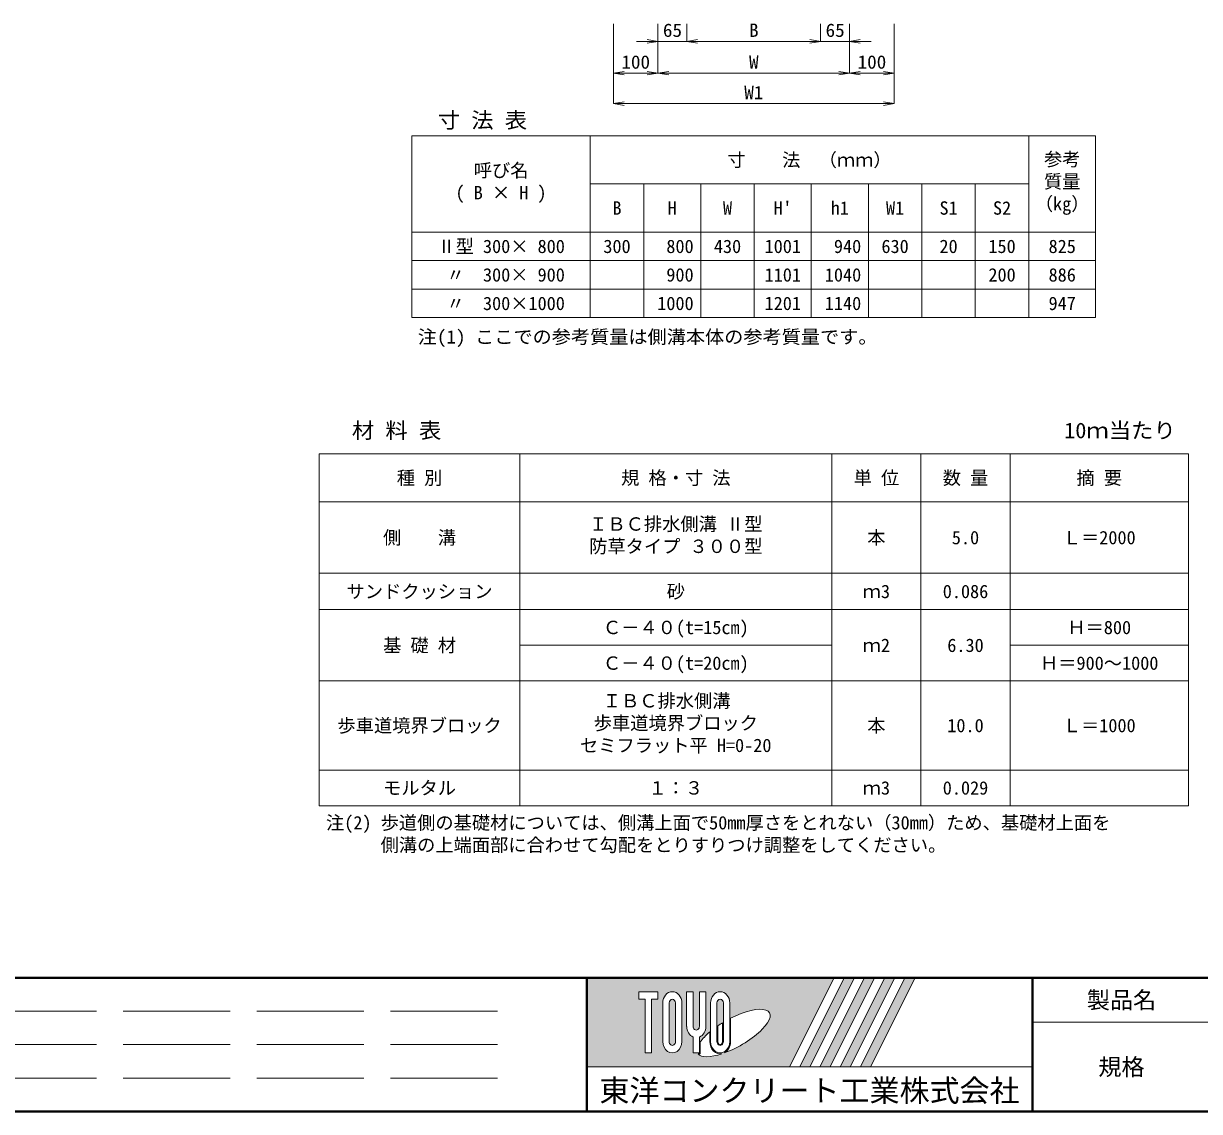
# Model space of a CAD drawing. Units: millimetres at full size. Extents: x 164402 to 209100, y 872507 to 885397.
# Drawn here: x 203362 to 206000, y 872707 to 875148 of the extents above; entities that cross this region are included whole.
import ezdxf
from ezdxf.enums import TextEntityAlignment as Align

# ---------------------------------------------------------------- set-up
doc = ezdxf.new("R2010")
doc.units = ezdxf.units.MM
doc.header["$LTSCALE"] = 40
doc.linetypes.add('DASHED', pattern=[7.5, 6, -1.5])
for name, color, linetype, lineweight in [('0_2', 7, 'Continuous', 13), ('Defpoints_3', 8, 'Continuous', 0), ('図枠', 7, 'Continuous', 5), ('寸法線', 7, 'Continuous', 13), ('寸法表', 30, 'Continuous', 13), ('補助線', 8, 'Continuous', 13)]:
    doc.layers.add(name, color=color, linetype=linetype, lineweight=lineweight)
doc.layers.add('文字', color=7, linetype='Continuous')
doc.styles.add('ＭＳ ゴシック', font='')
doc.styles.add('ＭＳ 明朝', font='')
doc.styles.get('ＭＳ ゴシック').set_extended_font_data('MS Gothic')
doc.styles.get('ＭＳ 明朝').set_extended_font_data('MS Mincho')

# ---------------------------------------------------------------- blocks, each defined once
blk = doc.blocks.new('open_arrow')
at = {"color": 0, "linetype": 'Continuous', "lineweight": -2}
blk.add_lwpolyline([(7.5, 1.25), (0, 0), (7.5, -1.25)], dxfattribs=at)

msp = doc.modelspace()

# ---------------------------------------------------------------- hatches: boundary and pattern name
at = {"layer": '図枠'}
h = msp.add_hatch(color=256, dxfattribs=at)
h.paths.add_polyline_path([(204625.43, 873007.22), (204625.43, 872807.22), (205080.75, 872807.22), (205180.75, 873007.22)])
edge = h.paths.add_edge_path(flags=16)
edge.add_ellipse((204954.88, 872883.38), major_axis=(80.81, 45.23), ratio=0.3471473, start_angle=-144.31122, end_angle=72.1899, ccw=False)
edge.add_ellipse((204924.96, 872863.85), major_axis=(0, 27.5), ratio=0.8463542, start_angle=-160.70346, end_angle=-90)
edge.add_line((204948.23, 872863.85), (204948.23, 872916.28))
edge = h.paths.add_edge_path(flags=16)
edge.add_ellipse((204924.96, 872950.58), major_axis=(0, 25.38), ratio=0.8463542, start_angle=-90, end_angle=90, ccw=False)
edge.add_line((204946.44, 872950.58), (204946.44, 872863.85))
edge.add_ellipse((204924.96, 872863.85), major_axis=(0, 25.38), ratio=0.8463542, start_angle=90, end_angle=-90, ccw=False)
edge.add_line((204903.47, 872863.85), (204903.47, 872950.58))
edge = h.paths.add_edge_path(flags=16)
edge.add_line((204932.12, 872950.58), (204932.12, 872863.85))
edge.add_ellipse((204924.96, 872863.85), major_axis=(0, 8.46), ratio=0.8463542, start_angle=90, end_angle=-90, ccw=False)
edge.add_line((204917.8, 872863.85), (204917.8, 872950.58))
edge.add_ellipse((204924.96, 872950.58), major_axis=(0, 8.46), ratio=0.8463542, start_angle=-90, end_angle=90, ccw=False)
edge = h.paths.add_edge_path(flags=16)
edge.add_line((204930.33, 872906.25), (204930.33, 872863.85))
edge.add_ellipse((204924.96, 872863.85), major_axis=(0, 6.35), ratio=0.8463542, start_angle=90, end_angle=-90, ccw=False)
edge.add_line((204919.59, 872863.85), (204919.59, 872899.31))
edge.add_ellipse((204954.88, 872883.38), major_axis=(80.81, 45.23), ratio=0.3471473, start_angle=107.79174, end_angle=126.47132, ccw=False)
edge = h.paths.add_edge_path(flags=16)
edge.add_ellipse((204871.25, 872898.23), major_axis=(0, 25.38), ratio=0.8463542, start_angle=-163.34117, end_angle=-90, ccw=False)
edge.add_line((204878.41, 872874.3), (204878.41, 872838.47))
edge.add_line((204878.41, 872838.47), (204864.09, 872838.47))
edge.add_line((204864.09, 872838.47), (204864.09, 872874.3))
edge.add_ellipse((204871.25, 872898.23), major_axis=(0, 25.38), ratio=0.8463542, start_angle=90, end_angle=163.34117, ccw=False)
edge.add_line((204849.76, 872898.23), (204849.76, 872975.97))
edge.add_line((204849.76, 872975.97), (204864.09, 872975.97))
edge.add_line((204864.09, 872975.97), (204864.09, 872898.23))
edge.add_ellipse((204871.25, 872898.23), major_axis=(0, 8.46), ratio=0.8463542, start_angle=90, end_angle=-90)
edge.add_line((204878.41, 872898.23), (204878.41, 872975.97))
edge.add_line((204878.41, 872975.97), (204892.73, 872975.97))
edge.add_line((204892.73, 872975.97), (204892.73, 872898.23))
edge = h.paths.add_edge_path(flags=16)
edge.add_line((204901.68, 872885.75), (204901.68, 872863.85))
edge.add_ellipse((204924.96, 872863.85), major_axis=(0, 27.5), ratio=0.8463542, start_angle=90, end_angle=-171.54427)
edge.add_ellipse((204954.88, 872883.38), major_axis=(80.81, 45.23), ratio=0.3471473, start_angle=-178.64954, end_angle=-148.29244, ccw=False)
edge.add_line((204875.32, 872836.35), (204880.2, 872836.35))
edge.add_line((204880.2, 872836.35), (204880.2, 872863.17))
edge.add_ellipse((204954.88, 872883.38), major_axis=(80.81, 45.23), ratio=0.3471473, start_angle=148.21912, end_angle=165.90812, ccw=False)
edge = h.paths.add_edge_path(flags=16)
edge.add_ellipse((204817.54, 872950.58), major_axis=(0, 25.38), ratio=0.8463542, start_angle=-90, end_angle=90, ccw=False)
edge.add_line((204839.02, 872950.58), (204839.02, 872863.85))
edge.add_ellipse((204817.54, 872863.85), major_axis=(0, 25.38), ratio=0.8463542, start_angle=90, end_angle=-90, ccw=False)
edge.add_line((204796.05, 872863.85), (204796.05, 872950.58))
edge = h.paths.add_edge_path(flags=16)
edge.add_line((204824.7, 872950.58), (204824.7, 872863.85))
edge.add_ellipse((204817.54, 872863.85), major_axis=(0, 8.46), ratio=0.8463542, start_angle=90, end_angle=-90, ccw=False)
edge.add_line((204810.38, 872863.85), (204810.38, 872950.58))
edge.add_ellipse((204817.54, 872950.58), major_axis=(0, 8.46), ratio=0.8463542, start_angle=-90, end_angle=90, ccw=False)
h.paths.add_polyline_path([(204785.31, 872975.97), (204785.31, 872959.05), (204770.99, 872959.05), (204770.99, 872838.47), (204756.66, 872838.47), (204756.66, 872959.05), (204742.34, 872959.05), (204742.34, 872975.97)], flags=16)
for points in [[(205103.43, 872807.22), (205126.12, 872807.22), (205226.12, 873007.22), (205203.43, 873007.22)], [(205271.5, 873007.22), (205248.81, 873007.22), (205148.81, 872807.22), (205171.5, 872807.22)], [(205316.87, 873007.22), (205294.18, 873007.22), (205194.18, 872807.22), (205216.87, 872807.22)], [(205362.25, 873007.22), (205339.56, 873007.22), (205239.56, 872807.22), (205262.25, 872807.22)]]:
    msp.add_hatch(color=256, dxfattribs=at).paths.add_polyline_path(points)

# ---------------------------------------------------------------- linework, layer by layer
at = {"layer": 'Defpoints_3'}
for p, q in [((204633.43, 874616.09), (204753.43, 874616.09)), ((204881.43, 874616.09), (205001.43, 874616.09)), ((205257.43, 874616.09), (205497.43, 874616.09)), ((204633.43, 874552.09), (204753.43, 874552.09)), ((204881.43, 874552.09), (205001.43, 874552.09)), ((205257.43, 874552.09), (205617.43, 874552.09))]:
    msp.add_line(p, q, dxfattribs=at)
at = {"layer": '図枠', "lineweight": 40}
for p, q in [((201100.43, 873007.22), (208900.43, 873007.22)), ((204625.43, 872707.22), (204625.43, 873007.22)), ((205625.43, 872707.22), (205625.43, 873007.22)), ((201100.43, 872707.22), (208900.43, 872707.22))]:
    msp.add_line(p, q, dxfattribs=at)
at = {"layer": '図枠'}
for p, q in [((204625.43, 873007.22), (205180.75, 873007.22)), ((205180.75, 873007.22), (205080.75, 872807.22)), ((205203.43, 873007.22), (205103.43, 872807.22)), ((205226.12, 873007.22), (205126.12, 872807.22)), ((205248.81, 873007.22), (205148.81, 872807.22)), ((205271.5, 873007.22), (205171.5, 872807.22)), ((205294.18, 873007.22), (205194.18, 872807.22)), ((205203.43, 873007.22), (205226.12, 873007.22)), ((205316.87, 873007.22), (205216.87, 872807.22)), ((205339.56, 873007.22), (205239.56, 872807.22)), ((205248.81, 873007.22), (205271.5, 873007.22)), ((205362.25, 873007.22), (205262.25, 872807.22)), ((205294.18, 873007.22), (205316.87, 873007.22)), ((205339.56, 873007.22), (205362.25, 873007.22)), ((204742.34, 872975.97), (204742.34, 872959.05)), ((204742.34, 872975.97), (204785.31, 872975.97)), ((204785.31, 872975.97), (204785.31, 872959.05)), ((204849.76, 872975.97), (204864.09, 872975.97)), ((204849.76, 872898.23), (204849.76, 872975.97)), ((204864.09, 872975.97), (204864.09, 872898.23)), ((204878.41, 872975.97), (204892.73, 872975.97)), ((204878.41, 872898.23), (204878.41, 872975.97)), ((204892.73, 872975.97), (204892.73, 872898.23)), ((204756.66, 872959.05), (204742.34, 872959.05)), ((204756.66, 872959.05), (204756.66, 872838.47)), ((204770.99, 872959.05), (204770.99, 872838.47)), ((204785.31, 872959.05), (204770.99, 872959.05)), ((204796.05, 872950.58), (204796.05, 872863.85)), ((204810.38, 872863.85), (204810.38, 872950.58)), ((204824.7, 872950.58), (204824.7, 872863.85)), ((204839.02, 872863.85), (204839.02, 872950.58)), ((204903.47, 872950.58), (204903.47, 872863.85)), ((204917.8, 872863.85), (204917.8, 872950.58)), ((204932.12, 872950.58), (204932.12, 872863.85)), ((204946.44, 872863.85), (204946.44, 872950.58)), ((204919.59, 872863.85), (204919.59, 872899.31)), ((204930.33, 872906.25), (204930.33, 872863.85)), ((204948.23, 872863.85), (204948.23, 872916.28)), ((204864.09, 872874.3), (204864.09, 872838.47)), ((204878.41, 872874.3), (204878.41, 872838.47)), ((204901.68, 872885.75), (204901.68, 872863.85)), ((204880.2, 872863.17), (204880.2, 872836.35)), ((204770.99, 872838.47), (204756.66, 872838.47)), ((204878.41, 872838.47), (204864.09, 872838.47)), ((204875.32, 872836.35), (204880.2, 872836.35)), ((204625.43, 872807.22), (205080.75, 872807.22)), ((205103.43, 872807.22), (205126.12, 872807.22)), ((205148.81, 872807.22), (205171.5, 872807.22)), ((205194.18, 872807.22), (205216.87, 872807.22)), ((205239.56, 872807.22), (205262.25, 872807.22))]:
    msp.add_line(p, q, dxfattribs=at)
at = {"layer": '図枠', "linetype": 'DASHED', "lineweight": 9}
for p, q in [((204425.43, 872932.22), (201300.43, 872932.22)), ((204425.43, 872857.22), (201300.43, 872857.22)), ((204425.43, 872782.22), (201300.43, 872782.22))]:
    msp.add_line(p, q, dxfattribs=at)
at = {"layer": '図枠', "lineweight": 13}
msp.add_line((208900.43, 872907.22), (205625.43, 872907.22), dxfattribs=at)
at = {"layer": '図枠'}
for centre, major_axis, ratio, start_param, end_param in [((204817.54, 872950.58), (0, 25.38), 0.846354, 4.712389, 7.8539816), ((204924.96, 872950.58), (0, 25.38), 0.846354, 4.712389, 7.8539816), ((204817.54, 872950.58), (0, 8.46), 0.846354, 4.712389, 7.8539816), ((204924.96, 872950.58), (0, 8.46), 0.846354, 4.712389, 7.8539816), ((204954.88, 872883.38), (80.81, 45.23), 0.347147, 4.2621853, 7.7429163), ((204871.25, 872898.23), (0, 25.38), 0.846354, 1.5707963, 2.8017557), ((204871.25, 872898.23), (0, 8.46), 0.846354, 1.5707963, 4.712389), ((204871.25, 872898.23), (0, 25.38), 0.846354, 3.4814296, 4.712389), ((204954.88, 872883.38), (80.81, 45.23), 0.347147, 1.6817405, 1.8219833), ((204954.88, 872883.38), (80.81, 45.23), 0.347147, 2.0815197, 2.5155126), ((204817.54, 872863.85), (0, 25.38), 0.846354, 1.5707963, 4.712389), ((204817.54, 872863.85), (0, 8.46), 0.846354, 1.5707963, 4.712389), ((204924.96, 872863.85), (0, 27.5), 0.846354, 1.5707963, 3.3154679), ((204924.96, 872863.85), (0, 25.38), 0.846354, 1.5707963, 4.712389), ((204924.96, 872863.85), (0, 8.46), 0.846354, 1.5707963, 4.712389), ((204924.96, 872863.85), (0, 6.35), 0.846354, 1.5707963, 4.712389), ((204924.96, 872863.85), (0, 27.5), 0.846354, 3.5338438, 4.712389), ((204954.88, 872883.38), (80.81, 45.23), 0.347147, 3.2093975, 4.2004451)]:
    msp.add_ellipse(centre, major_axis=major_axis, ratio=ratio, start_param=start_param, end_param=end_param, dxfattribs=at)
at = {"layer": '寸法線'}
for p, q in [((204685.43, 875147.29), (204685.43, 874968.21)), ((204685.43, 875147.29), (204685.43, 875036.64)), ((204785.43, 875147.29), (204785.43, 875107.96)), ((204785.43, 875147.29), (204785.43, 875036.64)), ((204785.43, 875147.29), (204785.43, 875036.64)), ((204850.43, 875147.29), (204850.43, 875107.96)), ((204850.43, 875147.29), (204850.43, 875107.96)), ((205150.43, 875147.29), (205150.43, 875107.96)), ((205150.43, 875147.29), (205150.43, 875107.96)), ((205215.43, 875147.29), (205215.43, 875107.96)), ((205215.43, 875147.29), (205215.43, 875036.64)), ((205215.43, 875147.29), (205215.43, 875036.64)), ((205315.43, 875147.29), (205315.43, 875036.64)), ((205315.43, 875147.29), (205315.43, 874968.21)), ((204898.43, 875107.96), (204737.43, 875107.96)), ((204850.43, 875107.96), (205150.43, 875107.96)), ((205102.43, 875107.96), (205263.43, 875107.96)), ((204785.43, 875036.64), (204685.43, 875036.64)), ((204785.43, 875036.64), (205215.43, 875036.64)), ((205215.43, 875036.64), (205315.43, 875036.64)), ((204685.43, 874968.21), (205315.43, 874968.21))]:
    msp.add_line(p, q, dxfattribs=at)
at = {"layer": '寸法表'}
for p, q in [((204233.43, 874896.09), (205767.43, 874896.09)), ((204233.43, 874896.09), (204233.43, 874488.09)), ((204633.43, 874896.09), (204633.43, 874488.09)), ((205617.43, 874896.09), (205617.43, 874488.09)), ((205767.43, 874896.09), (205767.43, 874488.09)), ((204633.43, 874788.09), (205617.43, 874788.09)), ((204753.43, 874788.09), (204753.43, 874488.09)), ((204881.43, 874788.09), (204881.43, 874488.09)), ((205001.43, 874788.09), (205001.43, 874488.09)), ((205129.43, 874788.09), (205129.43, 874488.09)), ((205257.43, 874788.09), (205257.43, 874488.09)), ((205377.43, 874788.09), (205377.43, 874488.09)), ((205497.43, 874788.09), (205497.43, 874488.09)), ((204233.43, 874680.09), (205767.43, 874680.09)), ((204233.43, 874616.09), (204633.43, 874616.09)), ((204753.43, 874616.09), (204881.43, 874616.09)), ((205001.43, 874616.09), (205257.43, 874616.09)), ((205497.43, 874616.09), (205767.43, 874616.09)), ((204233.43, 874552.09), (204633.43, 874552.09)), ((204753.43, 874552.09), (204881.43, 874552.09)), ((205001.43, 874552.09), (205257.43, 874552.09)), ((205617.43, 874552.09), (205767.43, 874552.09)), ((204233.43, 874488.09), (205767.43, 874488.09)), ((204025.43, 874182.7), (205975.43, 874182.7)), ((204025.43, 874182.7), (204025.43, 873393.1)), ((204475.43, 874182.7), (204475.43, 873393.1)), ((205175.43, 874182.7), (205175.43, 873393.1)), ((205375.43, 874182.7), (205375.43, 873393.1)), ((205575.43, 874182.7), (205575.43, 873393.1)), ((205975.43, 874182.7), (205975.43, 873393.1)), ((204025.43, 874074.7), (205975.43, 874074.7)), ((204025.43, 873914.7), (205975.43, 873914.7)), ((204025.43, 873833.1), (205975.43, 873833.1)), ((204475.43, 873753.1), (205175.43, 873753.1)), ((205575.43, 873753.1), (205975.43, 873753.1)), ((204025.43, 873673.1), (205975.43, 873673.1)), ((204025.43, 873473.1), (205975.43, 873473.1)), ((204025.43, 873393.1), (205975.43, 873393.1))]:
    msp.add_line(p, q, dxfattribs=at)
at = {"layer": '補助線'}
msp.add_line((204625.43, 872807.22), (205625.43, 872807.22), dxfattribs=at)

# ---------------------------------------------------------------- block references
at = {"layer": '寸法線', "xscale": 3.2, "yscale": 3.2, "rotation": 180}
for p in [(204785.43, 875107.96), (205150.43, 875107.96), (205150.43, 875107.96), (204785.43, 875036.64), (205215.43, 875036.64), (205315.43, 875036.64), (205315.43, 874968.21)]:
    msp.add_blockref('open_arrow', p, dxfattribs=at)
at = {"layer": '寸法線', "xscale": 3.2, "yscale": 3.2}
for p in [(204850.43, 875107.96), (204850.43, 875107.96), (205215.43, 875107.96), (204685.43, 875036.64), (204785.43, 875036.64), (205215.43, 875036.64), (204685.43, 874968.21)]:
    msp.add_blockref('open_arrow', p, dxfattribs=at)

# ---------------------------------------------------------------- texts
at = {"layer": '0_2', "style": 'ＭＳ 明朝'}
for s, p in [('注(2) 歩道側の基礎材については、側溝上面で50mm厚さをとれない（30mm）ため、基礎材上面を ', (204040.43, 873370.09)), ('      側溝の上端面部に合わせて勾配をとりすりつけ調整をしてください。', (204040.43, 873320.09))]:
    msp.add_text(s, height=30.02, dxfattribs=at).set_placement(p, align=Align.TOP_LEFT)
at = {"layer": '図枠', "style": 'ＭＳ ゴシック'}
for s, height, p in [('製品名', 37.98, (205825.43, 872957.22)), ('規格', 37.98, (205825.43, 872807.22)), ('東洋コンクリート工業株式会社', 49.37, (205125.43, 872754.09))]:
    msp.add_text(s, height=height, dxfattribs=at).set_placement(p, align=Align.MIDDLE_CENTER)
at = {"layer": '寸法線', "style": 'ＭＳ 明朝', "width": 1.05}
for s, p in [('65', (204817.93, 875132.96)), ('B', (205000.43, 875132.96)), ('65', (205182.93, 875132.96)), ('100', (204735.43, 875061.64)), ('W', (205000.43, 875061.64)), ('100', (205265.43, 875061.64)), ('W1', (205000.43, 874993.21))]:
    msp.add_text(s, height=30.02, dxfattribs=at).set_placement(p, align=Align.MIDDLE_CENTER)
at = {"layer": '寸法表', "style": 'ＭＳ 明朝'}
for s, p in [('寸\u3000\u3000法\u3000（ｍｍ）', (205125.43, 874842.09)), ('B', (204693.43, 874734.09)), ('H', (204817.43, 874734.09)), ('W', (204941.43, 874734.09)), ("H'", (205065.43, 874734.09)), ('h1', (205193.43, 874734.09)), ('W1', (205317.43, 874734.09)), ('S1', (205437.43, 874734.09)), ('S2', (205557.43, 874734.09)), ('Ⅱ型 300× 800', (204433.43, 874648.09)), ('300', (204693.43, 874648.09)), ('430', (204941.43, 874648.09)), ('1001', (205065.43, 874648.09)), ('630', (205317.43, 874648.09)), ('20', (205437.43, 874648.09)), ('150', (205557.43, 874648.09)), ('825', (205692.43, 874648.09)), (' 〃\u3000300× 900', (204433.43, 874584.09)), ('1101', (205065.43, 874584.09)), ('200', (205557.43, 874584.09)), ('886', (205692.43, 874584.09)), (' 〃\u3000300×1000', (204433.43, 874520.09)), ('1201', (205065.43, 874520.09)), ('947', (205692.43, 874520.09)), ('種 別', (204250.43, 874128.7)), ('規 格・寸 法', (204825.43, 874128.7)), ('単 位', (205275.43, 874128.7)), ('数 量', (205475.43, 874128.7)), ('摘 要', (205775.43, 874128.7)), ('側\u3000\u3000溝', (204250.43, 873994.7)), ('本', (205275.43, 873994.7)), ('5.0', (205475.43, 873994.7)), ('Ｌ＝2000', (205775.43, 873994.7)), ('サンドクッション', (204250.43, 873873.9)), ('砂', (204825.43, 873873.9)), ('ｍ3', (205275.43, 873873.9)), ('0.086', (205475.43, 873873.9)), ('Ｃ－４０(t=15cm)', (204825.43, 873793.1)), ('Ｈ＝800', (205775.43, 873793.1)), ('基 礎 材', (204250.43, 873753.1)), ('ｍ2', (205275.43, 873753.1)), ('6.30', (205475.43, 873753.1)), ('Ｃ－４０(t=20cm)', (204825.43, 873713.1)), ('Ｈ＝900～1000', (205775.43, 873713.1)), ('歩車道境界ブロック', (204250.43, 873573.1)), ('本', (205275.43, 873573.1)), ('10.0', (205475.43, 873573.1)), ('Ｌ＝1000', (205775.43, 873573.1)), ('モルタル', (204250.43, 873433.1)), ('１：３', (204825.43, 873433.1)), ('ｍ3', (205275.43, 873433.1)), ('0.029', (205475.43, 873433.1))]:
    msp.add_text(s, height=30.02, dxfattribs=at).set_placement(p, align=Align.MIDDLE_CENTER)
for s, p in [('参考', (205651.48, 874858.57)), ('呼び名', (204372.01, 874833.57)), ('質量', (205651.48, 874808.57)), ('( B × H )', (204331.06, 874783.57)), ('（kg）', (205631.01, 874758.57)), ('ＩＢＣ排水側溝 Ⅱ型', (204630.92, 874040.17)), ('防草タイプ ３００型', (204630.92, 873990.17)), ('ＩＢＣ排水側溝\u3000', (204661.63, 873643.57)), ('歩車道境界ブロック', (204641.16, 873593.57)), ('セミフラット平 H=0-20', (204610.45, 873543.57))]:
    msp.add_text(s, height=30.02, dxfattribs=at).set_placement(p, align=Align.TOP_LEFT)
for s, p in [('800', (204865.43, 874648.09)), ('940', (205241.43, 874648.09)), ('900', (204865.43, 874584.09)), ('1040', (205241.43, 874584.09)), ('1000', (204865.43, 874520.09)), ('1140', (205241.43, 874520.09))]:
    msp.add_text(s, height=30.02, dxfattribs=at).set_placement(p, align=Align.MIDDLE_RIGHT)
at = {"layer": '文字', "style": 'ＭＳ 明朝', "width": 1.05}
msp.add_text('寸 法 表', height=35.03, dxfattribs=at).set_placement((204391.43, 874931.09), align=Align.MIDDLE_CENTER)
for s, height, p in [('注(1) ここでの参考質量は側溝本体の参考質量です。', 30.02, (204246.3, 874421.01)), ('10ｍ当たり', 35.03, (205696.67, 874207.06))]:
    msp.add_text(s, height=height, dxfattribs=at).set_placement(p, align=Align.BOTTOM_LEFT)
msp.add_text('材 料 表', height=35.03, dxfattribs=at).set_placement((204198.83, 874207.06), align=Align.BOTTOM_CENTER)

doc.saveas('drawing.dxf')
